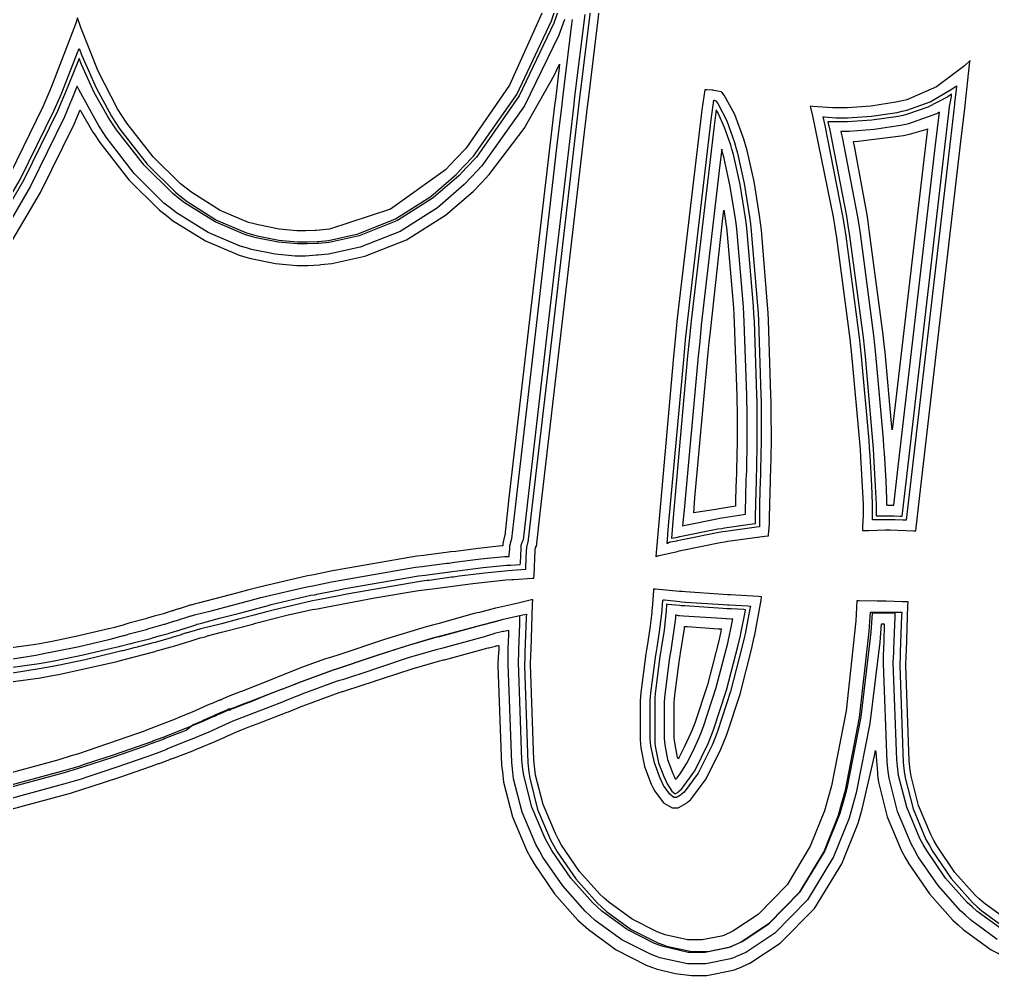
# Model space of a CAD drawing. Extents: x 44 to 312, y 46 to 304.
# Drawn here: x 114.6 to 182.9, y 45.9 to 113.1 of the extents above; entities that cross this region are included whole.
import ezdxf

# ---------------------------------------------------------------- set-up
doc = ezdxf.new("R2010")
doc.units = 0
doc.header["$MEASUREMENT"] = 0

msp = doc.modelspace()

# ---------------------------------------------------------------- linework, layer by layer
at = {"color": 250}
for points in [[(107.393, 65.6608), (116.072, 66.8334), (116.91, 66.9918), (117.333, 67.0719), (121.442, 67.9898), (121.849, 68.0861), (122.043, 68.1397), (124.019, 68.6689), (124.214, 68.7215), (124.31, 68.749), (125.244, 69.0122), (125.342, 69.0383), (125.439, 69.0658), (126.409, 69.3649), (126.507, 69.391), (127.07, 69.5674), (127.283, 69.6376), (127.423, 69.6736), (127.706, 69.7438), (127.802, 69.7713), (128.772, 70.0359), (128.87, 70.0624), (129.063, 70.116), (130.977, 70.6092), (131.163, 70.6617), (131.542, 70.7595), (133.372, 71.2392), (135.15, 71.6319), (135.503, 71.6841), (136.208, 71.8164), (139.532, 72.4613), (142.609, 72.9643), (143.192, 73.025), (143.765, 73.0966), (146.411, 73.4579), (148.74, 73.714), (149.155, 73.7306), (149.295, 73.7401), (150.591, 73.8283), (150.706, 73.8367), (150.715, 74.0227), (150.803, 75.7865), (150.813, 75.9534), (150.813, 75.9809), (150.865, 76.0596), (150.883, 76.0596), (151.173, 78.6172), (154.172, 104.344), (154.481, 106.928), (154.559, 107.633), (155.417, 114.627)], [(112.006, 97.3321), (114.639, 101.834), (117.007, 106.637), (117.439, 107.633), (117.554, 107.907), (118.674, 110.728), (118.78, 111.019), (118.965, 110.526), (119.967, 108.264), (121.055, 106.266), (121.285, 105.904), (121.646, 105.348), (123.547, 102.901), (125.535, 100.93), (125.942, 100.612), (126.355, 100.287), (128.432, 98.9722), (130.526, 98.0818), (130.951, 97.966), (131.268, 97.8778), (132.803, 97.5692), (134.112, 97.4369), (134.549, 97.4369), (134.804, 97.4369), (135.493, 97.4644), (135.573, 97.4729), (136.276, 97.5374), (138.361, 98.002), (141.001, 99.0561), (143.474, 100.634), (145.24, 102.164), (145.767, 102.729), (146.463, 103.462), (149.498, 107.792), (151.933, 112.969), (152.33, 114.124)], [(154.649, 113.612), (153.917, 107.553), (153.847, 106.962), (153.538, 104.326), (152.025, 91.3613), (150.564, 78.7837), (150.283, 76.3404), (150.265, 76.3143), (150.177, 76.0166), (150.177, 75.9174), (150.168, 75.795), (150.115, 74.5603), (150.107, 74.4361), (149.189, 74.3659), (148.889, 74.3493), (147.257, 74.1909), (145.449, 73.9606), (145.062, 73.9069), (144.912, 73.8904), (143.351, 73.6783), (143.192, 73.6604), (142.715, 73.6078), (137.565, 72.7082), (137.018, 72.602), (136.886, 72.5759), (135.563, 72.3113), (135.431, 72.2835), (135.157, 72.2394), (132.396, 71.5878), (132.115, 71.5077), (132.027, 71.4816), (131.145, 71.253), (131.057, 71.2251), (129.963, 70.9443), (128.764, 70.6258), (127.918, 70.4152), (127.599, 70.3432), (127.317, 70.273), (127.176, 70.2388), (127.14, 70.2388), (126.93, 70.1668), (126.365, 69.9904), (126.329, 69.9823), (125.976, 69.868), (125.942, 69.85), (125.88, 69.8334), (125.288, 69.6556), (125.236, 69.6376), (124.108, 69.3208), (123.983, 69.2863), (122.759, 68.9599), (122.626, 68.9321), (122.554, 68.9158), (121.849, 68.7395), (121.779, 68.7215), (121.32, 68.6072), (119.211, 68.1083), (117.281, 67.6988), (116.91, 67.6271), (116.116, 67.4783), (111.927, 66.8168)], [(151.412, 113.798), (148.991, 108.445), (145.918, 104.007), (145.204, 103.258), (144.498, 102.508), (140.634, 99.7479), (136.347, 98.3287), (135.431, 98.2486), (135.351, 98.2405), (134.696, 98.2126), (134.479, 98.2126), (134.064, 98.2126), (132.819, 98.341), (131.356, 98.6289), (131.057, 98.7076), (130.66, 98.8138), (128.676, 99.6555), (126.691, 100.903), (126.294, 101.211), (125.898, 101.52), (123.97, 103.412), (122.131, 105.781), (121.779, 106.327), (121.478, 106.785), (120.107, 109.419), (118.894, 112.493), (118.674, 113.171), (118.524, 112.722), (116.848, 108.347), (116.663, 107.914), (116.239, 106.918), (113.911, 102.169)], [(183.964, 49.8175), (182.314, 51.0124), (181.997, 51.2932), (181.689, 51.5758), (180.26, 53.1731), (179.009, 55.0168), (178.788, 55.4221), (178.568, 55.8285), (177.706, 57.8651), (177.183, 59.9376), (177.13, 60.361), (177.058, 60.996), (176.82, 67.6973), (176.848, 68.4029), (176.856, 68.7296), (176.97, 71.8799), (176.988, 72.179), (176.564, 72.179), (175.435, 72.2051), (175.295, 72.2133), (174.818, 72.2133), (173.549, 72.2408), (173.39, 72.2492), (173.302, 70.8297), (172.619, 64.5199), (171.599, 59.2487), (171.344, 58.3487), (171.103, 57.4971), (170.113, 55.0153), (168.486, 52.3088), (166.461, 50.2239), (164.682, 49.0389), (164.042, 48.7535), (163.882, 48.7013), (162.519, 48.4367), (162.065, 48.4367), (161.483, 48.4367), (159.931, 48.7895), (159.738, 48.8597), (159.367, 48.992), (157.612, 49.8877), (155.962, 51.0826), (155.645, 51.3652), (155.337, 51.6474), (153.907, 53.2433), (152.656, 55.087), (152.436, 55.4923), (152.215, 55.8987), (151.354, 57.9356), (150.829, 60.0082), (150.777, 60.4312), (150.706, 61.0665), (150.468, 67.7693), (150.496, 68.4749), (150.504, 68.8097), (150.618, 72.0108), (150.636, 72.3194), (150.538, 72.3029), (149.506, 72.0644), (149.401, 72.0369), (149.304, 72.0108), (148.245, 71.7822), (148.131, 71.7543), (148.016, 71.7282), (146.878, 71.4294), (146.756, 71.4015), (146.517, 71.3412), (143.959, 70.6356), (143.687, 70.5556), (143.14, 70.4233), (140.224, 69.529), (137.08, 68.4749), (136.419, 68.2625), (136.083, 68.1662), (134.403, 67.5569), (132.705, 66.8775), (132.362, 66.7452), (132.185, 66.675), (130.422, 65.9709), (130.245, 65.8992), (130.157, 65.8647), (129.249, 65.5119), (129.153, 65.4763), (128.87, 65.3701), (128.728, 65.2999), (128.728, 65.2999), (128.764, 65.2999), (128.764, 65.2999), (128.728, 65.2999), (128.694, 65.2999), (128.623, 65.2639), (128.058, 65.0173), (127.961, 64.9732), (127.026, 64.5583), (126.93, 64.5223), (126.832, 64.4783), (125.826, 64.0733), (125.729, 64.0292), (125.527, 63.941), (123.498, 63.1567), (123.296, 63.077), (122.881, 62.9281), (118.658, 61.4796), (118.217, 61.3473), (117.343, 61.0828), (112.866, 59.866)], [(113.13, 59.0779), (117.81, 60.343), (118.78, 60.6418), (119.167, 60.766), (121.192, 61.4288), (123.41, 62.1951), (123.895, 62.3715), (123.965, 62.399), (124.671, 62.6622), (124.743, 62.6883), (124.875, 62.7422), (126.198, 63.2714), (126.33, 63.3236), (127.529, 63.8168), (127.59, 63.8447), (128.209, 64.1092), (128.271, 64.1354), (128.305, 64.1533), (128.622, 64.2952), (128.658, 64.3117), (129.223, 64.5583), (129.293, 64.5943), (129.329, 64.5943), (129.329, 64.5943), (129.354, 64.5943), (129.363, 64.5943), (129.363, 64.5943), (129.389, 64.5943), (129.399, 64.5943), (129.433, 64.6285), (129.716, 64.7347), (130.422, 65.0173), (130.81, 65.1577), (131.586, 65.4763), (132.927, 66.0054), (133.015, 66.0411), (133.87, 66.3663), (133.949, 66.3924), (134.204, 66.4986), (136.675, 67.4165), (136.914, 67.4867), (137.124, 67.5584), (139.153, 68.2279), (139.347, 68.2985), (139.77, 68.4403), (141.825, 69.106), (143.775, 69.6831), (144.146, 69.7798), (144.146, 69.7798), (144.17, 69.7798), (144.18, 69.7798), (146.014, 70.273), (147.249, 70.5915), (147.293, 70.6011), (147.734, 70.7238), (147.778, 70.7319), (147.848, 70.7499), (148.493, 70.9263), (148.555, 70.9443), (148.872, 71.0145), (149.824, 71.2251), (150.177, 71.2971), (150.168, 71.0586), (150.079, 68.6167), (150.071, 68.3687), (150.053, 67.6631), (150.282, 60.8637), (150.354, 60.2188), (150.414, 59.7778), (150.971, 57.6005), (151.879, 55.4577), (152.117, 55.0333), (152.346, 54.6199), (153.647, 52.7099), (155.142, 51.03), (155.469, 50.7298), (155.794, 50.4306), (157.532, 49.1684), (159.411, 48.2258), (159.808, 48.084), (160.019, 48.0053), (161.793, 47.625), (162.384, 47.625), (162.93, 47.625), (164.394, 47.9171), (164.571, 47.9778), (164.587, 47.9778), (164.632, 48.0053), (164.641, 48.0138), (165.32, 48.3112), (167.207, 49.5596), (169.346, 51.7578), (171.055, 54.598), (172.084, 57.1817), (172.332, 58.0679), (172.579, 58.9414), (173.575, 64.0387), (174.254, 70.0885), (174.342, 71.4375), (174.439, 71.4375), (174.658, 71.4375), (174.731, 71.4375), (174.942, 71.4375), (175.417, 71.4375), (175.577, 71.4375), (175.814, 71.4375), (176.35, 71.4375), (176.529, 71.4375), (176.52, 71.1824), (176.433, 68.6513), (176.425, 68.4029), (176.407, 67.6973), (176.635, 60.8997), (176.706, 60.2548), (176.768, 59.8138), (177.323, 57.6351), (178.231, 55.4923), (178.47, 55.0693), (178.699, 54.6544), (179.999, 52.7459), (181.495, 51.0646), (181.821, 50.764), (182.148, 50.4652), (183.885, 49.2044)]]:
    msp.add_lwpolyline(points, dxfattribs=at)
at = {"color": 7}
for points in [[(152.506, 113.947), (152.109, 112.81), (149.678, 107.695), (146.667, 103.391), (145.98, 102.658), (145.438, 102.086), (143.638, 100.536), (141.123, 98.9362), (138.443, 97.8669), (136.323, 97.3956), (135.607, 97.3307), (135.519, 97.3226), (134.791, 97.2965), (134.549, 97.2965), (134.1, 97.2965), (132.755, 97.4288), (131.197, 97.7374), (130.881, 97.8256), (130.456, 97.9413), (128.323, 98.8494), (126.188, 100.181), (125.765, 100.506), (125.35, 100.832), (123.336, 102.83), (121.408, 105.306), (121.039, 105.869), (120.826, 106.188), (119.842, 107.932), (118.947, 109.89), (118.78, 110.313), (118.692, 110.085), (117.784, 107.845), (117.687, 107.633), (117.255, 106.628), (114.886, 101.799), (112.254, 97.2704)], [(107.385, 66.6489), (115.976, 67.8311), (116.769, 67.9799), (117.139, 68.0515), (119.053, 68.4569), (121.143, 68.9335), (121.602, 69.0383), (121.672, 69.0563), (122.378, 69.234), (122.45, 69.2506), (122.582, 69.2863), (123.807, 69.6034), (123.931, 69.6376), (124.39, 69.7798), (125.06, 69.9562), (125.112, 69.9742), (125.703, 70.1506), (125.765, 70.1668), (125.8, 70.1767), (126.153, 70.3005), (126.188, 70.309), (126.753, 70.4854), (126.964, 70.5556), (126.982, 70.5556), (127.026, 70.5831), (127.036, 70.5915), (127.176, 70.6258), (127.459, 70.696), (128.623, 71.0145), (130.139, 71.4015), (130.917, 71.6139), (131.005, 71.6414), (131.887, 71.8704), (131.975, 71.8965), (132.266, 71.9762), (135.052, 72.6281), (135.326, 72.6722), (135.459, 72.6997), (136.781, 72.9629), (136.914, 72.989), (137.459, 73.0952), (142.61, 73.9951), (143.087, 74.0473), (143.246, 74.0653), (144.806, 74.2777), (144.956, 74.2957), (145.343, 74.3493), (147.152, 74.5779), (148.784, 74.7367), (149.085, 74.7529), (149.754, 74.7889), (149.762, 74.8951), (149.815, 75.9273), (149.824, 76.0236), (149.824, 76.1478), (149.939, 76.4826), (149.967, 76.5168), (150.247, 78.9781), (151.707, 91.5734), (153.22, 104.484), (153.529, 107.104), (153.589, 107.659), (154.296, 113.401)], [(111.592, 67.7693), (115.737, 68.4308), (116.523, 68.5793), (116.884, 68.6513), (118.788, 69.0439), (120.869, 69.5233), (121.32, 69.6376), (121.372, 69.6556), (121.901, 69.7978), (121.955, 69.814), (122.167, 69.886), (122.3, 69.9216), (123.498, 70.2388), (123.613, 70.273), (124.743, 70.5915), (124.795, 70.6092), (125.359, 70.7856), (125.413, 70.8021), (125.447, 70.812), (125.626, 70.8685), (125.958, 70.9757), (126.266, 71.0766), (126.401, 71.1207), (126.401, 71.1207), (126.611, 71.1909), (126.68, 71.1909), (126.891, 71.2569), (127.471, 71.4029), (128.045, 71.549), (128.305, 71.6139), (128.305, 71.6139), (130.598, 72.2133), (130.686, 72.2408), (131.542, 72.4697), (131.622, 72.4958), (131.656, 72.4958), (131.937, 72.5674), (134.761, 73.2275), (135.044, 73.2716), (135.176, 73.2991), (136.499, 73.5637), (136.631, 73.5902), (137.186, 73.696), (142.39, 74.5959), (142.875, 74.6485), (143.033, 74.6661), (144.595, 74.8785), (144.745, 74.8951), (145.142, 74.9487), (146.976, 75.1914), (148.634, 75.3456), (148.942, 75.354), (148.978, 75.354), (148.978, 75.504), (149.013, 75.8416), (149.013, 75.9534), (149.013, 76.1132), (149.137, 76.5362), (149.155, 76.5888), (149.436, 79.0317), (150.879, 91.5776), (152.374, 104.458), (152.683, 107.068), (152.735, 107.545), (153.352, 112.546), (153.422, 113.065)], [(152.859, 113.065), (152.462, 111.963), (150.037, 106.994), (147.046, 102.783), (146.367, 102.059), (145.806, 101.461), (143.935, 99.8442), (141.31, 98.1784), (138.504, 97.0689), (136.284, 96.5853), (135.537, 96.5207), (135.449, 96.5122), (134.667, 96.4487), (134.408, 96.4487), (133.94, 96.4487), (132.534, 96.5867), (130.871, 96.9176), (130.528, 97.0139), (130.077, 97.1381), (127.832, 98.0944), (125.607, 99.4929), (125.166, 99.8361), (124.733, 100.172), (122.651, 102.235), (120.676, 104.793), (120.297, 105.374), (120.155, 105.595), (118.772, 108.1), (118.64, 108.373), (118.604, 108.277), (118.215, 107.342), (118.181, 107.244), (117.748, 106.23), (115.358, 101.358), (112.686, 96.7853)], [(113.417, 96.4145), (116.064, 100.917), (118.427, 105.719), (118.85, 106.715), (118.929, 106.566), (119.75, 105.154), (119.838, 105.022), (120.226, 104.422), (122.268, 101.794), (124.433, 99.6597), (124.883, 99.3069), (125.341, 98.9542), (127.66, 97.5127), (130.015, 96.5108), (130.492, 96.3785), (130.845, 96.2822), (132.573, 95.9347), (134.054, 95.7792), (134.549, 95.7792), (134.848, 95.7792), (135.651, 95.8413), (135.749, 95.8494), (136.528, 95.921), (138.841, 96.4311), (141.763, 97.5886), (144.5, 99.314), (146.453, 100.983), (147.038, 101.6), (147.575, 102.173), (150.023, 105.406), (152.135, 109.115), (152.506, 109.926), (152.479, 109.697), (152.214, 107.429), (152.188, 107.208), (151.879, 104.607), (150.37, 91.7706), (148.933, 79.2702), (148.66, 76.8354), (148.634, 76.7747), (148.519, 76.2649), (148.519, 76.0938), (148.245, 76.0772), (146.794, 75.9231), (145.22, 75.7149), (144.885, 75.6708), (144.851, 75.6708), (144.701, 75.6543), (143.148, 75.4422), (142.981, 75.4242), (142.486, 75.3717), (137.257, 74.4721), (136.701, 74.3659), (136.569, 74.3398), (135.246, 74.0752), (135.114, 74.0473), (134.822, 73.9951), (131.937, 73.3171), (131.656, 73.2374), (131.622, 73.2374), (131.542, 73.2194), (130.686, 73.007), (130.598, 72.989), (129.822, 72.7784), (128.305, 72.3896), (127.14, 72.0729), (126.86, 72.0027), (126.717, 71.9667), (126.69, 71.9667), (126.631, 71.9307), (126.611, 71.9307), (126.611, 71.9307), (126.558, 71.9307), (126.541, 71.9307), (126.365, 71.8605), (125.801, 71.6841), (125.765, 71.676), (125.411, 71.5617), (125.377, 71.5437), (125.315, 71.5271), (124.759, 71.3493), (124.707, 71.3313), (124.037, 71.1549), (123.578, 71.0145), (123.463, 70.9799), (122.264, 70.6617), (122.131, 70.6258), (121.921, 70.5556), (121.867, 70.539), (121.338, 70.3972), (121.285, 70.3792), (120.835, 70.2649), (118.77, 69.784), (116.884, 69.3924), (116.523, 69.3208), (115.737, 69.172), (107.261, 68.0254)], [(183.58, 49.1561), (181.803, 50.4553), (181.468, 50.764), (181.133, 51.0646), (179.612, 52.7678), (178.284, 54.7165), (178.047, 55.1395), (177.808, 55.5639), (176.882, 57.7465), (176.309, 59.9817), (176.248, 60.4312), (176.177, 61.0761), (175.938, 67.9016), (175.966, 68.6153), (175.974, 68.8538), (176.062, 71.1468), (176.072, 71.3673), (175.904, 71.3673), (175.526, 71.3673), (175.401, 71.3673), (175.18, 71.3673), (174.684, 71.3673), (174.519, 71.3673), (174.501, 71.3673), (174.461, 71.3673), (174.449, 71.3673), (174.351, 70.0444), (173.653, 64.087), (172.675, 59.0642), (172.438, 58.2083), (172.183, 57.3084), (171.129, 54.6862), (169.376, 51.7977), (167.188, 49.5572), (165.264, 48.2822), (164.571, 47.9778), (164.553, 47.9778), (164.501, 47.9418), (164.501, 47.9418), (164.314, 47.8815), (162.734, 47.5548), (162.208, 47.5548), (161.546, 47.5548), (159.782, 47.9697), (159.562, 48.048), (159.165, 48.1902), (157.263, 49.1561), (155.487, 50.4553), (155.152, 50.764), (154.816, 51.0646), (153.294, 52.7678), (151.967, 54.7165), (151.73, 55.1395), (151.492, 55.5639), (150.564, 57.7465), (149.991, 59.9817), (149.931, 60.4312), (149.859, 61.0761), (149.62, 67.9016), (149.648, 68.6153), (149.656, 68.8277), (149.718, 70.6011), (149.718, 71.1909), (148.449, 70.9083), (148.387, 70.8918), (147.744, 70.714), (147.673, 70.696), (147.629, 70.6878), (147.188, 70.5651), (147.144, 70.5556), (144.074, 69.7096), (144.04, 69.7096), (143.669, 69.6214), (141.737, 69.0658), (139.7, 68.4043), (139.277, 68.2625), (139.083, 68.2018), (137.053, 67.5224), (136.842, 67.4508), (136.604, 67.3806), (134.134, 66.464), (133.879, 66.3582), (133.791, 66.3236), (132.945, 65.997), (132.857, 65.9694), (131.586, 65.4763), (130.74, 65.1577), (130.351, 65.0173), (129.646, 64.7347), (129.363, 64.6285), (129.329, 64.6285), (129.329, 64.6285), (129.301, 64.6285), (129.293, 64.6285), (129.257, 64.6285), (129.187, 64.5943), (128.623, 64.346), (128.588, 64.3297), (128.269, 64.1876), (128.235, 64.1696), (128.173, 64.1435), (127.529, 63.8528), (127.459, 63.8168), (126.788, 63.536), (126.294, 63.1472), (126.162, 63.095), (124.803, 62.5658), (124.671, 62.5119), (124.601, 62.4858), (123.895, 62.2226), (123.825, 62.1951), (123.34, 62.0187), (121.121, 61.2387), (119.097, 60.5815), (118.71, 60.4654), (117.73, 60.1666), (113.029, 58.9015)], [(183.232, 48.4724), (181.364, 49.8394), (181.011, 50.1646), (180.666, 50.4832), (179.083, 52.2566), (177.694, 54.2756), (177.447, 54.7165), (177.199, 55.167), (176.233, 57.4587), (175.638, 59.7877), (175.577, 60.2548), (175.506, 60.9163), (175.242, 67.8311), (175.26, 68.5451), (175.268, 68.7215), (175.321, 70.4247), (175.331, 70.5915), (175.084, 70.5915), (174.986, 69.3304), (174.294, 63.6242), (173.337, 58.7636), (173.108, 57.9258), (172.84, 56.9874), (171.738, 54.2576), (169.907, 51.2466), (167.611, 48.9024), (165.584, 47.5601), (164.853, 47.2362), (164.844, 47.2281), (164.72, 47.1759), (164.711, 47.166), (164.509, 47.0958), (162.782, 46.7431), (162.208, 46.7431), (161.484, 46.7431), (159.552, 47.184), (159.315, 47.2722), (158.89, 47.4225), (156.88, 48.4367), (155.01, 49.8038), (154.657, 50.1304), (154.313, 50.4486), (152.731, 52.2206), (151.342, 54.2396), (151.095, 54.6806), (150.847, 55.1311), (149.881, 57.4104), (149.286, 59.7436), (149.225, 60.2188), (149.153, 60.8803), (148.89, 67.787), (148.908, 68.5091), (148.908, 68.924), (148.942, 69.8571), (148.942, 70.1668), (148.59, 70.0966), (148.536, 70.0885), (147.945, 69.9382), (147.884, 69.9202), (147.83, 69.9036), (147.365, 69.7618), (147.321, 69.7438), (144.216, 68.8979), (143.853, 68.8097), (141.961, 68.2544), (139.947, 67.5929), (139.524, 67.4508), (139.453, 67.4165), (139.259, 67.3544), (137.265, 66.7011), (137.054, 66.639), (136.816, 66.5688), (134.416, 65.6788), (134.162, 65.5807), (134.074, 65.5465), (133.192, 65.1937), (133.103, 65.1577), (129.576, 63.7826), (128.552, 63.3236), (128.49, 63.2975), (127.846, 62.9984), (127.776, 62.9708), (126.577, 62.4777), (126.445, 62.4251), (125.112, 61.8959), (124.99, 61.8423), (124.919, 61.8063), (124.857, 61.7802), (124.178, 61.517), (124.108, 61.4895), (123.613, 61.3131), (121.368, 60.5289), (119.319, 59.8495), (118.922, 59.7256), (117.934, 59.4265), (113.202, 58.16)], [(113.4, 57.4587), (118.171, 58.7456), (119.169, 59.0543), (119.566, 59.1785), (121.628, 59.8579), (123.869, 60.6418), (124.354, 60.8182), (124.39, 60.8182), (124.46, 60.8461), (125.138, 61.1106), (125.2, 61.1367), (125.272, 61.1367), (125.404, 61.1904), (126.752, 61.7195), (126.894, 61.7721), (127.423, 61.9827), (128.094, 62.2653), (128.165, 62.2928), (128.834, 62.5919), (128.904, 62.6181), (129.046, 62.6883), (129.063, 62.6981), (129.239, 62.7863), (129.257, 62.7944), (129.822, 63.041), (129.892, 63.077), (130.175, 63.1832), (130.881, 63.464), (131.269, 63.6062), (132.115, 63.923), (133.386, 64.4179), (133.474, 64.4536), (134.32, 64.8063), (134.408, 64.8409), (134.444, 64.8409), (134.691, 64.9386), (137.036, 65.8026), (137.267, 65.8633), (137.301, 65.8633), (137.512, 65.9349), (139.514, 66.6048), (139.7, 66.675), (139.736, 66.675), (140.149, 66.8168), (142.151, 67.4744), (144.012, 68.0074), (144.356, 68.0861), (144.392, 68.0861), (144.392, 68.0861), (144.417, 68.0861), (144.427, 68.0861), (147.497, 68.9321), (147.541, 68.9419), (148.007, 69.0658), (148.06, 69.0742), (148.096, 69.0742), (148.096, 69.0742), (148.201, 69.1085), (148.237, 69.1085), (148.237, 68.9321), (148.211, 68.4569), (148.203, 68.4029), (148.185, 67.6811), (148.439, 60.7039), (148.519, 60.0424), (148.519, 60.0082), (148.58, 59.5147), (149.197, 57.0756), (150.203, 54.6901), (150.46, 54.2216), (150.715, 53.764), (152.152, 51.6601), (153.802, 49.8217), (154.164, 49.4951), (154.533, 49.1603), (156.492, 47.7312), (158.592, 46.6563), (159.033, 46.4965), (159.297, 46.3998), (160.614, 46.0692), (161.782, 45.9313), (162.172, 45.9313), (162.859, 45.9313), (164.694, 46.3116), (164.924, 46.3903), (164.94, 46.3998), (165.09, 46.4524), (165.1, 46.4605), (165.868, 46.7967), (168.002, 48.1926), (170.414, 50.6331), (172.328, 53.7739), (173.47, 56.6279), (173.743, 57.609), (173.831, 57.9272), (174.624, 61.3668), (174.695, 61.7361), (174.704, 61.5957), (174.827, 60.1846), (174.837, 60.0424), (174.837, 60.0082), (174.898, 59.5147), (175.515, 57.0756), (176.521, 54.6901), (176.778, 54.2216), (177.032, 53.764), (178.47, 51.6601), (180.119, 49.8217), (180.482, 49.4951), (180.851, 49.1603), (182.809, 47.7312), (184.908, 46.6563)]]:
    msp.add_lwpolyline(points, dxfattribs=at)
at = {"color": 250}
for points in [[(181.328, 110.173), (180.947, 109.794), (178.973, 108.321), (176.891, 107.413), (176.459, 107.315), (176.115, 107.244), (174.365, 106.98), (172.734, 106.856), (172.192, 106.856), (171.67, 106.856), (170.285, 106.945), (170.109, 106.962), (170.276, 106.292), (171.715, 99.2106), (171.839, 98.461), (171.953, 97.7209), (172.896, 90.6293), (172.967, 89.9583), (173.038, 89.2888), (173.567, 83.3797), (173.603, 82.8668), (173.637, 82.3556), (173.76, 80.2707), (173.813, 79.018), (173.813, 78.5992), (173.813, 78.2465), (173.779, 77.4527), (173.779, 77.1881), (174.22, 77.1881), (175.393, 77.2142), (175.543, 77.2223), (175.709, 77.2142), (177.358, 77.162), (177.517, 77.1521), (177.799, 79.6315), (180.683, 104.502), (180.975, 106.998), (181.001, 107.262), (181.292, 109.908), (181.328, 110.173)], [(159.279, 75.354), (159.296, 75.3636), (159.474, 75.4158), (159.492, 75.4242), (159.606, 75.4518), (160.778, 75.7149), (160.903, 75.741), (161.149, 75.795), (163.795, 76.3242), (164.078, 76.3764), (164.324, 76.4205), (166.916, 76.7733), (167.181, 76.7994), (167.189, 76.8794), (167.243, 77.6471), (167.253, 77.7173), (167.253, 78.0479), (167.273, 79.0402), (167.313, 80.6192), (167.323, 80.9985), (167.339, 81.3774), (167.379, 83.4376), (167.366, 85.725), (167.357, 86.2182), (167.348, 86.7131), (167.173, 91.9166), (167.146, 92.4638), (167.119, 93.0106), (166.678, 98.2666), (166.617, 98.7778), (166.555, 99.2904), (166.166, 101.684), (165.673, 103.849), (165.559, 104.246), (165.443, 104.652), (164.808, 106.39), (164.068, 107.739), (163.901, 107.95), (163.847, 107.968), (163.344, 108.082), (163.3, 108.09), (163.256, 108.1), (162.839, 108.126), (162.701, 108.126), (162.506, 106.707), (160.769, 92.093), (160.62, 90.5937), (160.504, 89.3946), (159.384, 76.6865), (159.279, 75.354)], [(172.156, 106.15), (172.716, 106.15), (174.399, 106.262), (176.213, 106.531), (176.565, 106.609), (176.9, 106.681), (178.522, 107.272), (180.075, 108.18), (180.376, 108.409), (180.366, 108.304), (180.242, 107.21), (180.233, 107.104), (179.951, 104.679), (177.121, 80.319), (176.848, 77.8937), (176.609, 77.8937), (176.073, 77.9279), (175.896, 77.9279), (175.543, 77.9279), (175.543, 77.9279), (175.515, 77.9279), (175.507, 77.9279), (175.331, 77.9279), (175.118, 77.9279), (174.643, 77.9279), (174.485, 77.9279), (174.485, 78.1043), (174.485, 78.5012), (174.485, 78.6335), (174.485, 79.0607), (174.431, 80.3409), (174.307, 82.4537), (174.272, 82.973), (174.236, 83.4856), (173.707, 89.4031), (173.637, 90.0645), (173.565, 90.7355), (172.623, 97.8517), (172.508, 98.6014), (172.402, 99.2628), (171.167, 105.614), (171.027, 106.222), (171.115, 106.214), (171.895, 106.15), (172.156, 106.15)], [(160.055, 76.2702), (160.152, 77.5148), (161.246, 89.4292), (161.36, 90.5577), (161.51, 91.9868), (163.15, 106.018), (163.336, 107.385), (163.371, 107.385), (163.449, 107.351), (163.477, 107.351), (163.617, 107.158), (164.248, 105.935), (164.79, 104.414), (164.888, 104.069), (164.994, 103.682), (165.465, 101.548), (165.85, 99.2022), (165.912, 98.7076), (165.972, 98.2059), (166.413, 92.9665), (166.441, 92.4278), (166.467, 91.8905), (166.642, 86.7131), (166.652, 86.2182), (166.66, 85.7331), (166.66, 83.4679), (166.625, 81.413), (166.617, 81.0327), (166.599, 80.6633), (166.555, 79.1023), (166.547, 78.0891), (166.547, 77.7515), (166.547, 77.6732), (166.547, 77.4954), (166.547, 77.4347), (166.335, 77.4086), (164.182, 77.1179), (163.971, 77.0819), (163.697, 77.0297), (161.016, 76.5006), (160.76, 76.4466), (160.716, 76.4385), (160.275, 76.3503), (160.231, 76.3404), (160.213, 76.3323), (160.094, 76.2702), (160.055, 76.2702)], [(160.62, 57.7152), (160.841, 57.7152), (161.422, 58.0415), (161.502, 58.1021), (161.723, 58.2965), (162.797, 59.7436), (163.838, 61.8243), (164.042, 62.3355), (164.244, 62.8481), (165.179, 65.6925), (166.008, 68.9074), (166.158, 69.6034), (166.211, 69.8514), (166.652, 72.2933), (166.688, 72.5318), (166.475, 72.5413), (164.481, 72.6641), (164.288, 72.6722), (164.006, 72.6902), (161.36, 72.8666), (161.113, 72.8846), (160.937, 72.9022), (159.252, 73.0525), (159.103, 73.061), (159.093, 72.9382), (159.005, 71.7296), (158.997, 71.6139), (158.979, 71.4114), (158.855, 70.309), (158.662, 69.0658), (158.61, 68.7917), (158.556, 68.5271), (158.211, 65.7931), (158.185, 65.5105), (158.167, 65.2378), (158.167, 62.4692), (158.185, 62.1951), (158.203, 61.922), (158.467, 60.6076), (158.943, 59.3644), (159.067, 59.1263), (159.19, 58.8878), (159.816, 58.0637), (160.419, 57.7152), (160.62, 57.7152)], [(160.62, 58.4207), (160.525, 58.4207), (160.24, 58.6588), (159.799, 59.2847), (159.702, 59.479), (159.702, 59.479), (159.702, 59.5051), (159.702, 59.5133), (159.586, 59.7256), (159.163, 60.8556), (158.917, 62.0543), (158.89, 62.3013), (158.873, 62.5658), (158.873, 65.2459), (158.89, 65.5105), (158.908, 65.7849), (159.261, 68.4308), (159.315, 68.6855), (159.367, 68.9599), (159.56, 70.2388), (159.684, 71.3754), (159.702, 71.5779), (159.711, 71.64), (159.763, 72.2588), (159.772, 72.3194), (159.879, 72.3113), (160.963, 72.1967), (161.079, 72.179), (161.344, 72.1526), (164.024, 71.9762), (164.288, 71.9667), (164.421, 71.9586), (165.743, 71.8785), (165.876, 71.8605), (165.876, 71.8605), (165.902, 71.8605), (165.912, 71.8605), (165.876, 71.6675), (165.533, 69.9121), (165.489, 69.7438), (165.338, 69.0563), (164.513, 65.8731), (163.599, 63.077), (163.406, 62.5821), (163.212, 62.097), (162.238, 60.1444), (161.246, 58.8077), (161.043, 58.6313), (160.999, 58.5971), (160.714, 58.4207), (160.62, 58.4207)]]:
    msp.add_lwpolyline(points, close=True, dxfattribs=at)
at = {"color": 7}
for points in [[(180.023, 107.81), (179.758, 107.633), (178.368, 106.91), (176.926, 106.398), (176.635, 106.327), (176.273, 106.248), (174.435, 105.979), (172.725, 105.869), (172.156, 105.869), (171.952, 105.869), (171.496, 105.869), (171.344, 105.869), (171.476, 105.296), (172.657, 99.2367), (172.755, 98.6014), (172.869, 97.8613), (173.813, 90.7355), (173.883, 90.0645), (173.954, 89.3946), (174.483, 83.4499), (174.519, 82.9388), (174.553, 82.4191), (174.677, 80.2929), (174.731, 79.0236), (174.731, 78.5992), (174.731, 78.5026), (174.731, 78.2835), (174.731, 78.2105), (174.916, 78.2105), (175.332, 78.2105), (175.471, 78.2105), (175.507, 78.2105), (175.824, 78.2105), (176.009, 78.2105), (176.426, 78.1763), (176.565, 78.1763), (176.838, 80.5751), (179.634, 104.705), (179.917, 107.104), (179.933, 107.166), (180.023, 107.649), (180.023, 107.81)], [(160.373, 76.623), (160.4, 76.6329), (160.663, 76.6851), (160.69, 76.6932), (160.955, 76.7553), (163.627, 77.2844), (163.901, 77.3285), (164.094, 77.3645), (166.061, 77.6552), (166.265, 77.6813), (166.265, 77.6993), (166.265, 77.7392), (166.265, 77.7515), (166.265, 78.0891), (166.285, 79.1023), (166.325, 80.6633), (166.335, 81.0327), (166.351, 81.413), (166.391, 83.4679), (166.379, 85.7331), (166.371, 86.2182), (166.361, 86.7131), (166.184, 91.8626), (166.158, 92.3918), (166.131, 92.9308), (165.69, 98.1438), (165.629, 98.6374), (165.567, 99.132), (165.184, 101.46), (164.711, 103.576), (164.607, 103.963), (164.527, 104.238), (164.098, 105.472), (163.617, 106.531), (163.513, 106.715), (163.336, 105.402), (161.749, 91.9), (161.608, 90.5235), (161.502, 89.4306), (160.47, 77.8316), (160.373, 76.623)], [(175.543, 78.952), (175.966, 78.952), (176.23, 81.2546), (178.901, 104.264), (179.175, 106.539), (178.981, 106.443), (177.014, 105.737), (176.812, 105.693), (176.45, 105.614), (174.589, 105.326), (172.843, 105.198), (172.262, 105.198), (172.376, 104.687), (173.408, 99.3249), (173.496, 98.7778), (173.611, 98.0281), (174.553, 90.8763), (174.625, 90.2049), (174.695, 89.5354), (175.224, 83.5918), (175.26, 83.0792), (175.295, 82.6121), (175.417, 80.6633), (175.471, 79.4067), (175.471, 78.9862), (175.471, 78.9862), (175.497, 78.9862), (175.507, 78.9862), (175.543, 78.952)], [(173.144, 104.492), (173.469, 104.51), (176.645, 104.917), (176.954, 104.987), (177.068, 105.013), (178.213, 105.34), (178.329, 105.374), (178.125, 103.628), (176.062, 86.0076), (175.86, 84.2437), (175.824, 84.6942), (175.357, 89.6952), (175.295, 90.2409), (175.224, 90.9204), (174.28, 98.0983), (174.166, 98.848), (174.094, 99.3331), (173.24, 104.035), (173.144, 104.492)], [(163.901, 103.963), (163.759, 102.861), (162.462, 91.598), (162.348, 90.4515), (162.242, 89.4292), (161.246, 78.6349), (161.149, 77.5049), (161.36, 77.549), (163.539, 77.99), (163.759, 78.0341), (163.908, 78.0616), (165.417, 78.3001), (165.559, 78.3167), (165.559, 78.6144), (165.579, 79.5031), (165.62, 80.7515), (165.629, 81.0327), (165.646, 81.4035), (165.686, 83.4376), (165.673, 85.6989), (165.665, 86.184), (165.655, 86.6786), (165.479, 91.8199), (165.453, 92.3576), (165.425, 92.8867), (164.984, 98.0722), (164.924, 98.5654), (164.862, 99.0505), (164.495, 101.335), (164.04, 103.408), (163.935, 103.787), (163.935, 103.831), (163.901, 103.93), (163.901, 103.963)], [(161.925, 78.4229), (162.013, 79.4646), (162.921, 89.4387), (163.019, 90.3813), (163.098, 91.1585), (163.953, 98.8935), (164.042, 99.6597), (164.058, 99.5634), (164.2, 98.5668), (164.218, 98.461), (164.279, 97.9674), (164.72, 92.8165), (164.747, 92.2874), (164.773, 91.7582), (164.95, 86.6331), (164.96, 86.148), (164.968, 85.6728), (164.968, 83.4319), (164.932, 81.4035), (164.924, 81.0327), (164.914, 80.8221), (164.853, 79.3669), (164.853, 78.8818), (164.755, 78.8638), (163.723, 78.697), (163.619, 78.6694), (163.486, 78.6613), (162.065, 78.4504), (161.925, 78.4229)], [(160.62, 58.7015), (160.681, 58.7015), (160.831, 58.8176), (160.867, 58.8437), (161.06, 59.0116), (162.008, 60.3031), (162.938, 62.2131), (163.124, 62.6883), (163.318, 63.1832), (164.23, 65.9613), (165.056, 69.1265), (165.206, 69.814), (165.24, 69.9562), (165.531, 71.4555), (165.559, 71.6139), (165.443, 71.6234), (164.55, 71.6841), (164.254, 71.6841), (163.98, 71.694), (161.308, 71.8799), (161.043, 71.8965), (160.955, 71.906), (160.099, 71.9942), (160.021, 72.0027), (159.985, 71.5437), (159.967, 71.3327), (159.843, 70.1724), (159.649, 68.8894), (159.596, 68.6153), (159.552, 68.3602), (159.226, 65.7144), (159.209, 65.4403), (159.191, 65.1757), (159.191, 62.5299), (159.209, 62.2653), (159.226, 62.0282), (159.45, 60.8722), (159.869, 59.7877), (159.985, 59.5835), (159.985, 59.5492), (160.063, 59.3824), (160.394, 58.8878), (160.602, 58.7114), (160.62, 58.7015)], [(160.654, 71.2251), (160.637, 71.0226), (160.32, 68.7571), (160.267, 68.5091), (160.223, 68.2625), (159.895, 65.6689), (159.879, 65.4043), (159.861, 65.1496), (159.861, 62.5919), (159.879, 62.3355), (159.895, 62.1249), (160.094, 61.0969), (160.452, 60.1225), (160.55, 59.9362), (160.55, 59.902), (160.558, 59.8854), (160.645, 59.7076), (160.654, 59.6896), (160.754, 59.8039), (161.024, 60.1719), (161.443, 60.8499), (161.908, 61.7594), (162.299, 62.6389), (162.418, 62.9348), (162.613, 63.4199), (163.507, 66.1554), (164.314, 69.2781), (164.465, 69.9562), (164.481, 70.0359), (164.659, 70.8561), (164.677, 70.9443), (164.553, 70.9443), (164.226, 70.9704), (164.182, 70.9785), (163.908, 70.9884), (161.201, 71.1743), (160.937, 71.1909), (160.865, 71.1909), (160.707, 71.2251), (160.654, 71.2251)], [(160.831, 61.1367), (160.795, 61.2345), (160.593, 62.2914), (160.584, 62.4057), (160.566, 62.654), (160.566, 65.1235), (160.584, 65.3701), (160.601, 65.6262), (160.929, 68.1316), (160.973, 68.3687), (161.007, 68.5546), (161.272, 70.291), (161.29, 70.4494), (161.501, 70.4328), (163.653, 70.2829), (163.865, 70.273), (163.865, 70.2289), (163.829, 70.1298), (163.829, 70.0966), (163.687, 69.427), (162.889, 66.3497), (162.004, 63.6598), (161.819, 63.1832), (161.721, 62.9627), (161.286, 62.0145), (160.901, 61.2606), (160.831, 61.1367)]]:
    msp.add_lwpolyline(points, close=True, dxfattribs=at)

doc.saveas('drawing.dxf')
